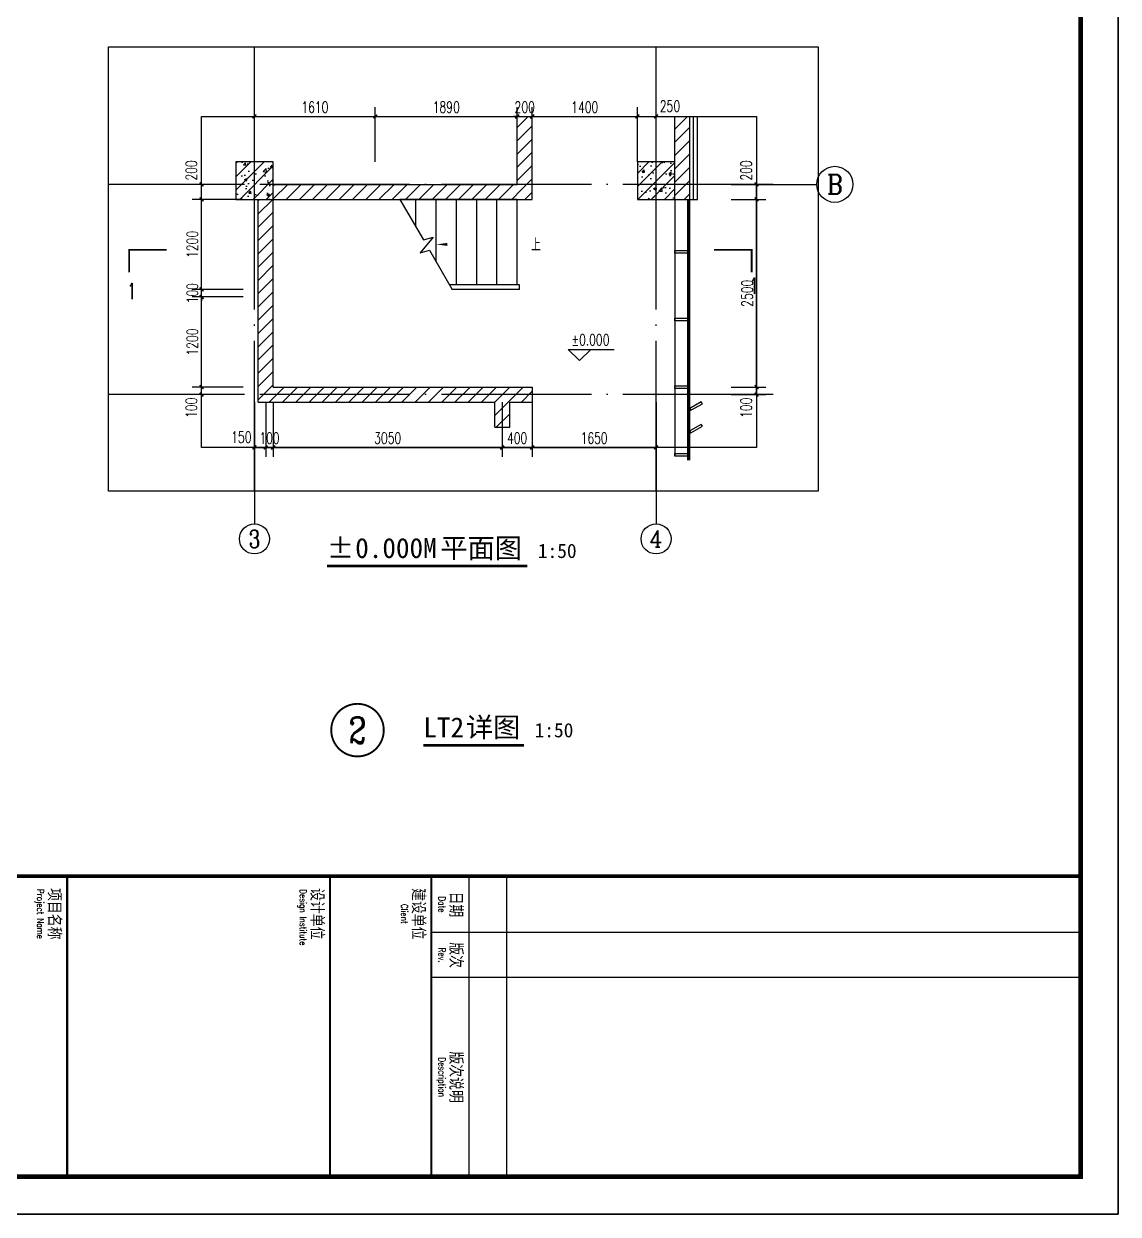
# Model space of a CAD drawing. Header units: millimetres. Extents: x -13830 to 215738, y -24143 to 193994.
# Drawn here: x 95769 to 110348, y 22907 to 38759 of the extents above; entities that cross this region are included whole.
import ezdxf
from ezdxf.enums import TextEntityAlignment as Align

# ---------------------------------------------------------------- set-up
doc = ezdxf.new("R2010")
doc.units = ezdxf.units.MM
doc.header["$LTSCALE"] = 100
doc.linetypes.add('DOTE', pattern=[2.42, 2, -0.2, 0.02, -0.2])
doc.layers.get('0').update_dxf_attribs({"linetype": 'CONTINUOUS'})
doc.layers.get('DEFPOINTS').update_dxf_attribs({"linetype": 'CONTINUOUS'})
for name, color, linetype in [('AXIS', 3, 'CONTINUOUS'), ('AXIS_TEXT', 7, 'CONTINUOUS'), ('COLUMN', 9, 'CONTINUOUS'), ('DIM_ELEV', 3, 'CONTINUOUS'), ('DIM_IDEN', 3, 'CONTINUOUS'), ('DIM_SYMB', 3, 'CONTINUOUS'), ('DOTE', 8, 'CONTINUOUS'), ('MCST 2F$0$A-_WIND----_E-', 4, 'CONTINUOUS'), ('MCST ELevations 1S$0$A-_WIND----_E-', 4, 'CONTINUOUS'), ('PUB_DIM', 3, 'CONTINUOUS'), ('PUB_HATCH', 8, 'CONTINUOUS'), ('PUB_TEXT', 7, 'CONTINUOUS'), ('RAIL', 163, 'CONTINUOUS'), ('STAIR', 4, 'CONTINUOUS'), ('TK HAHA', 1, 'CONTINUOUS'), ('WALL', 2, 'CONTINUOUS'), ('图框', 7, 'CONTINUOUS')]:
    doc.layers.add(name, color=color, linetype=linetype)
doc.styles.add('_TCH_AXIS', font='COMPLEX', dxfattribs={"bigfont": 'GBCBIG'})
doc.styles.add('_TCH_DIM', font='SIMPLEX', dxfattribs={"bigfont": 'GBCBIG'})
doc.styles.add('_TCH_DIM_T3', font='SIMPLEX', dxfattribs={"width": 0.705882, "bigfont": 'GBCBIG'})
doc.styles.add('_TCH_LABEL', font='COMPLEX', dxfattribs={"bigfont": 'GBCBIG'})
doc.styles.add('COMPLEX', font='COMPLEX')
doc.styles.add('TKZ2_tjkts.shx', font='tjromant.shx', dxfattribs={"bigfont": 'tjkts.shx'})
doc.styles.add('黑体', font='')
doc.styles.get('黑体').set_extended_font_data('SimSun')
doc.dimstyles.new('_TCH_ARCH&&50', dxfattribs={"dimtxt": 148.75, "dimasz": 50, "dimexe": 125, "dimexo": 150, "dimgap": 50, "dimtad": 1, "dimdec": 0, "dimzin": 0, "dimdsep": 46, "dimtxsty": '_TCH_DIM_T3', "dimblk": 'ARCHTICK', "dimcen": 0.09, "dimclrt": 7, "dimazin": 2, "dimtfac": 1, "dimtdec": 0, "dimtix": 1, "dimtmove": 2, "dimatfit": 3, "dimfxl": 1, "dimtolj": 1, "dimtzin": 0, "dimarcsym": 0})
pattern_1 = [(45, (0, 89.76), (-88.38838, 88.38838), [])]
pattern_2 = [(45, (0, 0), (-88.38835, 88.38835), []), (50, (0, 0), (358.6301, -31.3761), [37.5, -412.5]), (355, (0, 0), (-69.3757, 376.0961), [30, -330]), (100.4514, (29.9, -2.6), (289.2547, 344.7198), [31.8701, -350.571]), (46.1842, (0, 100), (533.6205, -82.7595), [56.25, -618.75]), (96.6356, (44.47, 93.1), (467.3314, 487.059), [47.8051, -525.8565]), (351.1842, (0, 100), (467.331, 487.0593), [45, -495]), (21, (50, 75), (298.4535, -201.30945), [37.5, -412.5]), (326, (50, 75), (121.6577, 362.575), [30, -330]), (71.4514, (74.87, 58.22), (420.1113, 161.2652), [31.8701, -350.571]), (37.5, (0, 0), (6.07993, 166.44693), [0, -326, 0, -335, 0, -331.25]), (7.5, (0, 0), (131.53477, 197.20586), [0, -191, 0, -318.5, 0, -126.25]), (327.5, (-111.5, 0), (266.91122, -11.27744), [0, -125, 0, -390, 0, -517.5]), (317.5, (-161.5, 0), (291.5931, 50.0525), [0, -162.5, 0, -259, 0, -367.5])]

# ---------------------------------------------------------------- blocks, each defined once
blk = doc.blocks.new('TJAD_TK_A1')
for p, q in [((1266.38, 940.45), (1266.38, 767.45)), ((1278.38, 940.45), (1278.38, 767.45)), ((1251.38, 777.45), (1263.38, 777.45)), ((1251.38, 777.45), (1331.38, 777.45)), ((1251.38, 767.45), (1331.38, 767.45))]:
    blk.add_line(p, q)
for points, const_width in [([(1251.38, 940.45), (1251.38, 366.45)], 1), ([(1251.38, 767.45), (1331.38, 767.45)], 0.6)]:
    blk.add_lwpolyline(points, dxfattribs=dict(const_width=const_width))
at = {"layer": '图框'}
for p, q in [((1341.38, 950.45), (500.38, 950.45)), ((1341.38, 356.45), (1341.38, 950.45)), ((1251.38, 787.45), (1331.38, 787.45))]:
    blk.add_line(p, q, dxfattribs=at)
at = {"layer": '图框', "const_width": 1.2}
blk.add_lwpolyline([(1331.38, 940.45), (525.38, 940.45), (525.38, 366.45), (1331.38, 366.45)], close=True, dxfattribs=at)
at = {"layer": '图框', "const_width": 0.6}
for points in [[(1251.38, 740.45), (1331.38, 740.45)], [(1251.38, 670.45), (1331.38, 670.45)]]:
    blk.add_lwpolyline(points, dxfattribs=at)
at = {"style": 'TKZ2_tjkts.shx'}
for s, p in [('日期', (1258.88, 774)), ('版次', (1272.38, 774)), ('版次说明', (1304.88, 774)), ('建设单位', (1261.38, 764)), ('设计单位', (1261.38, 737)), ('项目名称', (1261.38, 667))]:
    blk.add_text(s, height=3.6, dxfattribs=at).set_placement(p, align=Align.MIDDLE_CENTER)
at = {"style": 'TKZ2_tjkts.shx', "width": 0.8}
for s, p in [('Date', (1258.88, 770.3)), ('Rev.', (1272.38, 770.3)), ('Description', (1304.88, 770.3)), ('Client', (1261.38, 760.3)), ('Design Institute', (1262.31, 733.3)), ('Project Name', (1261.38, 663.3))]:
    blk.add_text(s, height=1.8, dxfattribs=at).set_placement(p, align=Align.MIDDLE_CENTER)
blk = doc.blocks.new('180703-expo')
at = {"layer": '图框'}
blk.add_blockref('TJAD_TK_A1', (-500.38, -356.45), dxfattribs=at)
blk = doc.blocks.new('_AXISO')
blk.add_circle((0, 0), 0.5)
at = {"layer": 'AXIS_TEXT', "style": 'COMPLEX', "width": 1.041667}
blk.add_attdef('A', text='', height=0.56, dxfattribs=at).set_placement((-0.25, -0.28), (0.25, -0.28), align=Align.FIT)
blk = doc.blocks.new('MCST 2F$0$ELDERLY CARE MULLION')
at = {"layer": 'MCST 2F$0$A-_WIND----_E-'}
blk.add_lwpolyline([(155290, -76416), (155378, -76568), (155408, -76550), (155321, -76399)], close=True, dxfattribs=at)
blk = doc.blocks.new('A$C327C6D0A')
at = {"layer": 'MCST 2F$0$A-_WIND----_E-', "color": 8}
for points in [[(425, -3675), (425, -200)], [(450, -3675), (450, -200)]]:
    blk.add_lwpolyline(points, dxfattribs=at)
at = {"layer": 'MCST 2F$0$A-_WIND----_E-'}
blk.add_lwpolyline([(437, -3675), (437, -200)], dxfattribs=at)
for points in [[(617, -2921), (602, -2896), (450, -2983), (465, -3009)], [(617, -3221), (602, -3196), (450, -3283), (465, -3309)]]:
    blk.add_lwpolyline(points, close=True, dxfattribs=at)
at = {"xscale": -1, "rotation": 299.9999999999999}
for p in [(144249, -97195), (144249, -98095), (144249, -98995), (144249, -99895)]:
    blk.add_blockref('MCST 2F$0$ELDERLY CARE MULLION', p, dxfattribs=at)
blk = doc.blocks.new('_ArchTick')
at = {"color": 0, "linetype": 'ByBlock', "const_width": 0.4}
blk.add_lwpolyline([(-0.5, -0.5), (0.5, 0.5)], dxfattribs=at)
blk = doc.blocks.new('*D569')
at = {"layer": 'DEFPOINTS', "color": 0, "transparency": 16777216}
for p in [(98138, 33921), (98842, 33921), (98842, 33821)]:
    blk.add_point(p, dxfattribs=at)
at = {"layer": 'PUB_DIM', "color": 0, "lineweight": -2, "transparency": 16777216}
for p, q in [((98692, 33921), (98013, 33921)), ((98692, 33821), (98013, 33821)), ((98138, 33821), (98138, 33921))]:
    blk.add_line(p, q, dxfattribs=at)
at = {"layer": 'PUB_DIM', "color": 0, "lineweight": -2, "transparency": 16777216, "xscale": 50, "yscale": 50, "zscale": 50}
for p, rotation in [((98138, 33921), 90), ((98138, 33821), 270)]:
    blk.add_blockref('_ArchTick', p, dxfattribs=dict(at, rotation=rotation))
at = {"layer": 'PUB_DIM', "color": 7, "transparency": 16777216, "insert": (98001, 33646), "char_height": 148.8, "attachment_point": 5, "rotation": 90, "style": '_TCH_DIM_T3'}
blk.add_mtext('\\A1;100', dxfattribs=at)
blk = doc.blocks.new('*D570')
at = {"layer": 'DEFPOINTS', "color": 0, "transparency": 16777216}
for p in [(98138, 35121), (98842, 35121), (98842, 33921)]:
    blk.add_point(p, dxfattribs=at)
at = {"layer": 'PUB_DIM', "color": 0, "lineweight": -2, "transparency": 16777216}
for p, q in [((98692, 35121), (98013, 35121)), ((98138, 33921), (98138, 35121)), ((98692, 33921), (98013, 33921))]:
    blk.add_line(p, q, dxfattribs=at)
at = {"layer": 'PUB_DIM', "color": 0, "lineweight": -2, "transparency": 16777216, "xscale": 50, "yscale": 50, "zscale": 50}
for p, rotation in [((98138, 35121), 90), ((98138, 33921), 270)]:
    blk.add_blockref('_ArchTick', p, dxfattribs=dict(at, rotation=rotation))
at = {"layer": 'PUB_DIM', "color": 7, "transparency": 16777216, "insert": (98014, 34521), "char_height": 148.8, "attachment_point": 5, "rotation": 90, "style": '_TCH_DIM_T3'}
blk.add_mtext('\\A1;1200', dxfattribs=at)
blk = doc.blocks.new('*D571')
at = {"layer": 'DEFPOINTS', "color": 0, "transparency": 16777216}
for p in [(98138, 35221), (98842, 35221), (98842, 35121)]:
    blk.add_point(p, dxfattribs=at)
at = {"layer": 'PUB_DIM', "color": 0, "lineweight": -2, "transparency": 16777216}
for p, q in [((98692, 35221), (98013, 35221)), ((98138, 35221), (98138, 35271)), ((98138, 35121), (98138, 35221)), ((98692, 35121), (98013, 35121)), ((98138, 35121), (98138, 35071))]:
    blk.add_line(p, q, dxfattribs=at)
at = {"layer": 'PUB_DIM', "color": 0, "lineweight": -2, "transparency": 16777216, "xscale": 50, "yscale": 50, "zscale": 50}
for p, rotation in [((98138, 35221), 270), ((98138, 35121), 90)]:
    blk.add_blockref('_ArchTick', p, dxfattribs=dict(at, rotation=rotation))
at = {"layer": 'PUB_DIM', "color": 7, "transparency": 16777216, "insert": (98014, 35171), "char_height": 148.8, "attachment_point": 5, "rotation": 90, "style": '_TCH_DIM_T3'}
blk.add_mtext('\\A1;100', dxfattribs=at)
blk = doc.blocks.new('*D572')
at = {"layer": 'DEFPOINTS', "color": 0, "transparency": 16777216}
for p in [(98138, 36421), (98842, 36421), (98842, 35221)]:
    blk.add_point(p, dxfattribs=at)
at = {"layer": 'PUB_DIM', "color": 0, "lineweight": -2, "transparency": 16777216}
for p, q in [((98692, 36421), (98013, 36421)), ((98138, 35221), (98138, 36421)), ((98692, 35221), (98013, 35221))]:
    blk.add_line(p, q, dxfattribs=at)
at = {"layer": 'PUB_DIM', "color": 0, "lineweight": -2, "transparency": 16777216, "xscale": 50, "yscale": 50, "zscale": 50}
for p, rotation in [((98138, 36421), 90), ((98138, 35221), 270)]:
    blk.add_blockref('_ArchTick', p, dxfattribs=dict(at, rotation=rotation))
at = {"layer": 'PUB_DIM', "color": 7, "transparency": 16777216, "insert": (98014, 35821), "char_height": 148.8, "attachment_point": 5, "rotation": 90, "style": '_TCH_DIM_T3'}
blk.add_mtext('\\A1;1200', dxfattribs=at)
blk = doc.blocks.new('*D573')
at = {"layer": 'DEFPOINTS', "color": 0, "transparency": 16777216}
for p in [(98138, 36621), (98842, 36621), (98842, 36421)]:
    blk.add_point(p, dxfattribs=at)
at = {"layer": 'PUB_DIM', "color": 0, "lineweight": -2, "transparency": 16777216}
for p, q in [((98692, 36621), (98013, 36621)), ((98138, 36421), (98138, 36621)), ((98692, 36421), (98013, 36421))]:
    blk.add_line(p, q, dxfattribs=at)
at = {"layer": 'PUB_DIM', "color": 0, "lineweight": -2, "transparency": 16777216, "xscale": 50, "yscale": 50, "zscale": 50}
for p, rotation in [((98138, 36621), 90), ((98138, 36421), 270)]:
    blk.add_blockref('_ArchTick', p, dxfattribs=dict(at, rotation=rotation))
at = {"layer": 'PUB_DIM', "color": 7, "transparency": 16777216, "insert": (98001, 36806), "char_height": 148.8, "attachment_point": 5, "rotation": 90, "style": '_TCH_DIM_T3'}
blk.add_mtext('\\A1;200', dxfattribs=at)
blk = doc.blocks.new('*D574')
at = {"layer": 'DEFPOINTS', "color": 0, "transparency": 16777216}
for p in [(105042, 33921), (105042, 33821), (105530, 33921)]:
    blk.add_point(p, dxfattribs=at)
at = {"layer": 'PUB_DIM', "color": 0, "lineweight": -2, "transparency": 16777216}
for p, q in [((105192, 33921), (105655, 33921)), ((105192, 33821), (105655, 33821)), ((105530, 33821), (105530, 33921))]:
    blk.add_line(p, q, dxfattribs=at)
at = {"layer": 'PUB_DIM', "color": 0, "lineweight": -2, "transparency": 16777216, "xscale": 50, "yscale": 50, "zscale": 50}
for p, rotation in [((105530, 33921), 90), ((105530, 33821), 270)]:
    blk.add_blockref('_ArchTick', p, dxfattribs=dict(at, rotation=rotation))
at = {"layer": 'PUB_DIM', "color": 7, "transparency": 16777216, "insert": (105392, 33646), "char_height": 148.8, "attachment_point": 5, "rotation": 90, "style": '_TCH_DIM_T3'}
blk.add_mtext('\\A1;100', dxfattribs=at)
blk = doc.blocks.new('*D575')
at = {"layer": 'DEFPOINTS', "color": 0, "transparency": 16777216}
for p in [(105042, 36421), (105530, 36421), (105042, 33921)]:
    blk.add_point(p, dxfattribs=at)
at = {"layer": 'PUB_DIM', "color": 0, "lineweight": -2, "transparency": 16777216}
for p, q in [((105192, 36421), (105655, 36421)), ((105530, 33921), (105530, 36421)), ((105192, 33921), (105655, 33921))]:
    blk.add_line(p, q, dxfattribs=at)
at = {"layer": 'PUB_DIM', "color": 0, "lineweight": -2, "transparency": 16777216, "xscale": 50, "yscale": 50, "zscale": 50}
for p, rotation in [((105530, 36421), 90), ((105530, 33921), 270)]:
    blk.add_blockref('_ArchTick', p, dxfattribs=dict(at, rotation=rotation))
at = {"layer": 'PUB_DIM', "color": 7, "transparency": 16777216, "insert": (105405, 35171), "char_height": 148.8, "attachment_point": 5, "rotation": 90, "style": '_TCH_DIM_T3'}
blk.add_mtext('\\A1;2500', dxfattribs=at)
blk = doc.blocks.new('*D576')
at = {"layer": 'DEFPOINTS', "color": 0, "transparency": 16777216}
for p in [(105042, 36621), (105530, 36621), (105042, 36421)]:
    blk.add_point(p, dxfattribs=at)
at = {"layer": 'PUB_DIM', "color": 0, "lineweight": -2, "transparency": 16777216}
for p, q in [((105192, 36621), (105655, 36621)), ((105530, 36421), (105530, 36621)), ((105192, 36421), (105655, 36421))]:
    blk.add_line(p, q, dxfattribs=at)
at = {"layer": 'PUB_DIM', "color": 0, "lineweight": -2, "transparency": 16777216, "xscale": 50, "yscale": 50, "zscale": 50}
for p, rotation in [((105530, 36621), 90), ((105530, 36421), 270)]:
    blk.add_blockref('_ArchTick', p, dxfattribs=dict(at, rotation=rotation))
at = {"layer": 'PUB_DIM', "color": 7, "transparency": 16777216, "insert": (105392, 36806), "char_height": 148.8, "attachment_point": 5, "rotation": 90, "style": '_TCH_DIM_T3'}
blk.add_mtext('\\A1;200', dxfattribs=at)
blk = doc.blocks.new('*D577')
at = {"layer": 'DEFPOINTS', "color": 0, "transparency": 16777216}
for p in [(102542, 33871), (104192, 33871), (104192, 33117)]:
    blk.add_point(p, dxfattribs=at)
at = {"layer": 'PUB_DIM', "color": 0, "lineweight": -2, "transparency": 16777216}
for p, q in [((102542, 33721), (102542, 32992)), ((104192, 33721), (104192, 32992)), ((102542, 33117), (104192, 33117))]:
    blk.add_line(p, q, dxfattribs=at)
at = {"layer": 'PUB_DIM', "color": 0, "lineweight": -2, "transparency": 16777216, "xscale": 50, "yscale": 50, "zscale": 50, "rotation": 180}
blk.add_blockref('_ArchTick', (102542, 33117), dxfattribs=at)
at = {"layer": 'PUB_DIM', "color": 0, "lineweight": -2, "transparency": 16777216, "xscale": 50, "yscale": 50, "zscale": 50}
blk.add_blockref('_ArchTick', (104192, 33117), dxfattribs=at)
at = {"layer": 'PUB_DIM', "color": 7, "transparency": 16777216, "insert": (103367, 33242), "char_height": 148.8, "attachment_point": 5, "style": '_TCH_DIM_T3'}
blk.add_mtext('\\A1;1650', dxfattribs=at)
blk = doc.blocks.new('*D578')
at = {"layer": 'DEFPOINTS', "color": 0, "transparency": 16777216}
for p in [(102142, 33871), (102542, 33871), (102542, 33117)]:
    blk.add_point(p, dxfattribs=at)
at = {"layer": 'PUB_DIM', "color": 0, "lineweight": -2, "transparency": 16777216}
for p, q in [((102142, 33721), (102142, 32992)), ((102542, 33721), (102542, 32992)), ((102142, 33117), (102542, 33117))]:
    blk.add_line(p, q, dxfattribs=at)
at = {"layer": 'PUB_DIM', "color": 0, "lineweight": -2, "transparency": 16777216, "xscale": 50, "yscale": 50, "zscale": 50, "rotation": 180}
blk.add_blockref('_ArchTick', (102142, 33117), dxfattribs=at)
at = {"layer": 'PUB_DIM', "color": 0, "lineweight": -2, "transparency": 16777216, "xscale": 50, "yscale": 50, "zscale": 50}
blk.add_blockref('_ArchTick', (102542, 33117), dxfattribs=at)
at = {"layer": 'PUB_DIM', "color": 7, "transparency": 16777216, "insert": (102342, 33242), "char_height": 148.8, "attachment_point": 5, "style": '_TCH_DIM_T3'}
blk.add_mtext('\\A1;400', dxfattribs=at)
blk = doc.blocks.new('*D579')
at = {"layer": 'DEFPOINTS', "color": 0, "transparency": 16777216}
for p in [(99092, 33871), (102142, 33871), (102142, 33117)]:
    blk.add_point(p, dxfattribs=at)
at = {"layer": 'PUB_DIM', "color": 0, "lineweight": -2, "transparency": 16777216}
for p, q in [((99092, 33721), (99092, 32992)), ((102142, 33721), (102142, 32992)), ((99092, 33117), (102142, 33117))]:
    blk.add_line(p, q, dxfattribs=at)
at = {"layer": 'PUB_DIM', "color": 0, "lineweight": -2, "transparency": 16777216, "xscale": 50, "yscale": 50, "zscale": 50, "rotation": 180}
blk.add_blockref('_ArchTick', (99092, 33117), dxfattribs=at)
at = {"layer": 'PUB_DIM', "color": 0, "lineweight": -2, "transparency": 16777216, "xscale": 50, "yscale": 50, "zscale": 50}
blk.add_blockref('_ArchTick', (102142, 33117), dxfattribs=at)
at = {"layer": 'PUB_DIM', "color": 7, "transparency": 16777216, "insert": (100617, 33242), "char_height": 148.8, "attachment_point": 5, "style": '_TCH_DIM_T3'}
blk.add_mtext('\\A1;3050', dxfattribs=at)
blk = doc.blocks.new('*D580')
at = {"layer": 'DEFPOINTS', "color": 0, "transparency": 16777216}
for p in [(98992, 33871), (99092, 33871), (99092, 33117)]:
    blk.add_point(p, dxfattribs=at)
at = {"layer": 'PUB_DIM', "color": 0, "lineweight": -2, "transparency": 16777216}
for p, q in [((98992, 33721), (98992, 32992)), ((99092, 33721), (99092, 32992)), ((98992, 33117), (98942, 33117)), ((98992, 33117), (99092, 33117)), ((99092, 33117), (99142, 33117))]:
    blk.add_line(p, q, dxfattribs=at)
at = {"layer": 'PUB_DIM', "color": 0, "lineweight": -2, "transparency": 16777216, "xscale": 50, "yscale": 50, "zscale": 50}
blk.add_blockref('_ArchTick', (98992, 33117), dxfattribs=at)
at = {"layer": 'PUB_DIM', "color": 0, "lineweight": -2, "transparency": 16777216, "xscale": 50, "yscale": 50, "zscale": 50, "rotation": 180}
blk.add_blockref('_ArchTick', (99092, 33117), dxfattribs=at)
at = {"layer": 'PUB_DIM', "color": 7, "transparency": 16777216, "insert": (99042, 33242), "char_height": 148.8, "attachment_point": 5, "style": '_TCH_DIM_T3'}
blk.add_mtext('\\A1;100', dxfattribs=at)
blk = doc.blocks.new('*D581')
at = {"layer": 'DEFPOINTS', "color": 0, "transparency": 16777216}
for p in [(98842, 33871), (98992, 33871), (98992, 33117)]:
    blk.add_point(p, dxfattribs=at)
at = {"layer": 'PUB_DIM', "color": 0, "lineweight": -2, "transparency": 16777216}
for p, q in [((98842, 33721), (98842, 32992)), ((98992, 33721), (98992, 32992)), ((98842, 33117), (98992, 33117))]:
    blk.add_line(p, q, dxfattribs=at)
at = {"layer": 'PUB_DIM', "color": 0, "lineweight": -2, "transparency": 16777216, "xscale": 50, "yscale": 50, "zscale": 50, "rotation": 180}
blk.add_blockref('_ArchTick', (98842, 33117), dxfattribs=at)
at = {"layer": 'PUB_DIM', "color": 0, "lineweight": -2, "transparency": 16777216, "xscale": 50, "yscale": 50, "zscale": 50}
blk.add_blockref('_ArchTick', (98992, 33117), dxfattribs=at)
at = {"layer": 'PUB_DIM', "color": 7, "transparency": 16777216, "insert": (98667, 33255), "char_height": 148.8, "attachment_point": 5, "style": '_TCH_DIM_T3'}
blk.add_mtext('\\A1;150', dxfattribs=at)
blk = doc.blocks.new('*D582')
at = {"layer": 'DEFPOINTS', "color": 0, "transparency": 16777216}
for p in [(100452, 37525), (98842, 36771), (100452, 36771)]:
    blk.add_point(p, dxfattribs=at)
at = {"layer": 'PUB_DIM', "color": 0, "lineweight": -2, "transparency": 16777216}
for p, q in [((98842, 36921), (98842, 37650)), ((100452, 36921), (100452, 37650)), ((98842, 37525), (100452, 37525))]:
    blk.add_line(p, q, dxfattribs=at)
at = {"layer": 'PUB_DIM', "color": 0, "lineweight": -2, "transparency": 16777216, "xscale": 50, "yscale": 50, "zscale": 50, "rotation": 180}
blk.add_blockref('_ArchTick', (98842, 37525), dxfattribs=at)
at = {"layer": 'PUB_DIM', "color": 0, "lineweight": -2, "transparency": 16777216, "xscale": 50, "yscale": 50, "zscale": 50}
blk.add_blockref('_ArchTick', (100452, 37525), dxfattribs=at)
at = {"layer": 'PUB_DIM', "color": 7, "transparency": 16777216, "insert": (99647, 37649), "char_height": 148.8, "attachment_point": 5, "style": '_TCH_DIM_T3'}
blk.add_mtext('\\A1;1610', dxfattribs=at)
blk = doc.blocks.new('*D583')
at = {"layer": 'DEFPOINTS', "color": 0, "transparency": 16777216}
for p in [(102342, 37525), (100452, 36771), (102342, 36771)]:
    blk.add_point(p, dxfattribs=at)
at = {"layer": 'PUB_DIM', "color": 0, "lineweight": -2, "transparency": 16777216}
for p, q in [((100452, 36921), (100452, 37650)), ((102342, 36921), (102342, 37650)), ((100452, 37525), (102342, 37525))]:
    blk.add_line(p, q, dxfattribs=at)
at = {"layer": 'PUB_DIM', "color": 0, "lineweight": -2, "transparency": 16777216, "xscale": 50, "yscale": 50, "zscale": 50, "rotation": 180}
blk.add_blockref('_ArchTick', (100452, 37525), dxfattribs=at)
at = {"layer": 'PUB_DIM', "color": 0, "lineweight": -2, "transparency": 16777216, "xscale": 50, "yscale": 50, "zscale": 50}
blk.add_blockref('_ArchTick', (102342, 37525), dxfattribs=at)
at = {"layer": 'PUB_DIM', "color": 7, "transparency": 16777216, "insert": (101397, 37649), "char_height": 148.8, "attachment_point": 5, "style": '_TCH_DIM_T3'}
blk.add_mtext('\\A1;1890', dxfattribs=at)
blk = doc.blocks.new('*D584')
at = {"layer": 'DEFPOINTS', "color": 0, "transparency": 16777216}
for p in [(102542, 37525), (102342, 36771), (102542, 36771)]:
    blk.add_point(p, dxfattribs=at)
at = {"layer": 'PUB_DIM', "color": 0, "lineweight": -2, "transparency": 16777216}
for p, q in [((102342, 36921), (102342, 37650)), ((102542, 36921), (102542, 37650)), ((102342, 37525), (102292, 37525)), ((102342, 37525), (102542, 37525)), ((102542, 37525), (102592, 37525))]:
    blk.add_line(p, q, dxfattribs=at)
at = {"layer": 'PUB_DIM', "color": 0, "lineweight": -2, "transparency": 16777216, "xscale": 50, "yscale": 50, "zscale": 50}
blk.add_blockref('_ArchTick', (102342, 37525), dxfattribs=at)
at = {"layer": 'PUB_DIM', "color": 0, "lineweight": -2, "transparency": 16777216, "xscale": 50, "yscale": 50, "zscale": 50, "rotation": 180}
blk.add_blockref('_ArchTick', (102542, 37525), dxfattribs=at)
at = {"layer": 'PUB_DIM', "color": 7, "transparency": 16777216, "insert": (102442, 37649), "char_height": 148.8, "attachment_point": 5, "style": '_TCH_DIM_T3'}
blk.add_mtext('\\A1;200', dxfattribs=at)
blk = doc.blocks.new('*D585')
at = {"layer": 'DEFPOINTS', "color": 0, "transparency": 16777216}
for p in [(103943, 37525), (102542, 36771), (103943, 36771)]:
    blk.add_point(p, dxfattribs=at)
at = {"layer": 'PUB_DIM', "color": 0, "lineweight": -2, "transparency": 16777216}
for p, q in [((102542, 36921), (102542, 37650)), ((103943, 36921), (103943, 37650)), ((102542, 37525), (103943, 37525))]:
    blk.add_line(p, q, dxfattribs=at)
at = {"layer": 'PUB_DIM', "color": 0, "lineweight": -2, "transparency": 16777216, "xscale": 50, "yscale": 50, "zscale": 50, "rotation": 180}
blk.add_blockref('_ArchTick', (102542, 37525), dxfattribs=at)
at = {"layer": 'PUB_DIM', "color": 0, "lineweight": -2, "transparency": 16777216, "xscale": 50, "yscale": 50, "zscale": 50}
blk.add_blockref('_ArchTick', (103943, 37525), dxfattribs=at)
at = {"layer": 'PUB_DIM', "color": 7, "transparency": 16777216, "insert": (103242, 37649), "char_height": 148.8, "attachment_point": 5, "style": '_TCH_DIM_T3'}
blk.add_mtext('\\A1;1400', dxfattribs=at)
blk = doc.blocks.new('*D586')
at = {"layer": 'DEFPOINTS', "color": 0, "transparency": 16777216}
for p in [(104192, 37525), (103943, 36771), (104192, 36771)]:
    blk.add_point(p, dxfattribs=at)
at = {"layer": 'PUB_DIM', "color": 0, "lineweight": -2, "transparency": 16777216}
for p, q in [((103943, 36921), (103943, 37650)), ((104192, 36921), (104192, 37650)), ((103943, 37525), (104192, 37525))]:
    blk.add_line(p, q, dxfattribs=at)
at = {"layer": 'PUB_DIM', "color": 0, "lineweight": -2, "transparency": 16777216, "xscale": 50, "yscale": 50, "zscale": 50, "rotation": 180}
blk.add_blockref('_ArchTick', (103943, 37525), dxfattribs=at)
at = {"layer": 'PUB_DIM', "color": 0, "lineweight": -2, "transparency": 16777216, "xscale": 50, "yscale": 50, "zscale": 50}
blk.add_blockref('_ArchTick', (104192, 37525), dxfattribs=at)
at = {"layer": 'PUB_DIM', "color": 7, "transparency": 16777216, "insert": (104377, 37662), "char_height": 148.8, "attachment_point": 5, "style": '_TCH_DIM_T3'}
blk.add_mtext('\\A1;250', dxfattribs=at)

msp = doc.modelspace()

# ---------------------------------------------------------------- hatches: boundary and pattern name
at = {"layer": 'PUB_HATCH'}
h = msp.add_hatch(dxfattribs=at)
h.set_pattern_fill('普通砖', color=256, scale=50, style=0)
h.set_pattern_definition(pattern_1)
h.paths.add_polyline_path([(102342.2, 36620.9), (102542.2, 36420.9), (102542.2, 37524.6), (102342.2, 37524.6)])
h = msp.add_hatch(dxfattribs=at)
h.set_pattern_fill('普通砖', color=256, scale=50, style=0)
h.set_pattern_definition(pattern_1)
h.paths.add_polyline_path([(104642.6, 36420.9), (104642.6, 37524.6), (104442.6, 37524.6), (104442.6, 36420.9)])
h = msp.add_hatch(dxfattribs=at)
h.set_pattern_fill('钢筋混凝土', color=256, scale=50, style=0)
h.set_pattern_definition(pattern_2)
h.paths.add_polyline_path([(98592.6, 36420.9), (99092.6, 36420.9), (99092.6, 36920.9), (98592.6, 36920.9)])
h = msp.add_hatch(dxfattribs=at)
h.set_pattern_fill('钢筋混凝土', color=256, scale=50, style=0)
h.set_pattern_definition(pattern_2)
h.paths.add_polyline_path([(103942.6, 36420.9), (104442.6, 36420.9), (104442.6, 36920.9), (103942.6, 36920.9)])
h = msp.add_hatch(dxfattribs=at)
h.set_pattern_fill('普通砖', color=256, scale=50, style=0)
h.set_pattern_definition(pattern_1)
h.paths.add_polyline_path([(99092.6, 36620.9), (99092.6, 36420.9), (102542.2, 36420.9), (102342.2, 36620.9)])
h = msp.add_hatch(dxfattribs=at)
h.set_pattern_fill('普通砖', color=256, scale=50, style=0)
h.set_pattern_definition(pattern_1)
h.paths.add_polyline_path([(99092.6, 36420.9), (98892.6, 36420.9), (98892.6, 33720.9), (99092.6, 33920.9)])
h = msp.add_hatch(dxfattribs=at)
h.set_pattern_fill('普通砖', color=256, scale=50, style=0)
h.set_pattern_definition(pattern_1)
h.paths.add_polyline_path([(99092.6, 33920.9), (98892.6, 33720.9), (102042.2, 33720.9), (102142.2, 33787.6), (102142.2, 33920.9)])
h = msp.add_hatch(dxfattribs=at)
h.set_pattern_fill('普通砖', color=256, scale=50, style=0)
h.set_pattern_definition(pattern_1)
h.paths.add_polyline_path([(102242.2, 33386.7), (102242.2, 33720.9), (102142.2, 33787.6), (102042.2, 33720.9), (102042.2, 33386.7)])
h = msp.add_hatch(dxfattribs=at)
h.set_pattern_fill('普通砖', color=256, scale=50, style=0)
h.set_pattern_definition(pattern_1)
h.paths.add_polyline_path([(102142.2, 33787.6), (102242.2, 33720.9), (102542.2, 33720.9), (102542.2, 33920.9), (102142.2, 33920.9)])

# ---------------------------------------------------------------- linework, layer by layer
at = {"layer": 'AXIS'}
for p, q in [((105388.3, 36620.9), (106334.2, 36620.9)), ((98842.2, 33098.9), (98842.2, 32098.9)), ((104192.2, 33098.9), (104192.2, 32098.9))]:
    msp.add_line(p, q, dxfattribs=at)
at = {"layer": 'COLUMN'}
for p, q in [((99092.6, 36920.9), (98592.6, 36920.9)), ((98592.6, 36920.9), (98592.6, 36420.9)), ((99092.6, 36420.9), (99092.6, 36920.9)), ((104442.6, 36920.9), (103942.6, 36920.9)), ((103942.6, 36920.9), (103942.6, 36420.9)), ((104442.6, 36420.9), (104442.6, 36920.9)), ((98592.6, 36420.9), (99092.6, 36420.9)), ((103942.6, 36420.9), (104442.6, 36420.9))]:
    msp.add_line(p, q, dxfattribs=at)
at = {"layer": 'DEFPOINTS', "color": 8}
for points in [[(96898.3, 38450.6), (106351.5, 38450.6), (106351.5, 32535.8), (96898.3, 32535.8)], [(98138.5, 37524.6), (105529.5, 37524.6), (105529.5, 33117.2), (98138.5, 33117.2)]]:
    msp.add_lwpolyline(points, close=True, dxfattribs=at)
at = {"layer": 'DIM_ELEV'}
for p, q in [((103171.7, 34273), (103021.7, 34423)), ((103021.7, 34423), (103631.7, 34423)), ((103171.7, 34273), (103321.7, 34423))]:
    msp.add_line(p, q, dxfattribs=at)
at = {"layer": 'DIM_IDEN', "const_width": 25}
msp.add_lwpolyline([(100564.7, 29352.9, 1), (99864.7, 29352.9, 1)], format="xyb", close=True, dxfattribs=at)
at = {"layer": 'DIM_SYMB'}
msp.add_lwpolyline([(102477.2, 35820.9, 0, 0, 0), (101262.2, 35820.9, 0, 40, 0), (101412.2, 35820.9, 0, 0, 0)], format="xyseb", dxfattribs=at)
for points, const_width in [([(97173.8, 35448.1), (97173.8, 35748.1), (97673.8, 35748.1)], 25), ([(104965, 35748.1), (105465, 35748.1), (105465, 35448.1)], 25), ([(99806.3, 31539.6), (102477, 31539.6)], 35), ([(101092.3, 29152), (102433.8, 29152)], 35)]:
    msp.add_lwpolyline(points, dxfattribs=dict(at, const_width=const_width))
at = {"layer": 'DOTE', "linetype": 'DOTE', "ltscale": 10}
for p, q in [((98842.2, 32535.8), (98842.2, 38450.6)), ((104192.2, 32535.8), (104192.2, 38450.6)), ((105751.5, 36620.9), (96898.3, 36620.9)), ((105751.5, 33820.9), (96898.3, 33820.9))]:
    msp.add_line(p, q, dxfattribs=at)
at = {"layer": 'MCST ELevations 1S$0$A-_WIND----_E-', "color": 6}
msp.add_line((104692.6, 36420.9), (104692.6, 37524.6), dxfattribs=at)
at = {"layer": 'MCST ELevations 1S$0$A-_WIND----_E-', "color": 42}
msp.add_lwpolyline([(104642.6, 36420.9), (104742.6, 36420.9), (104742.6, 37524.6)], dxfattribs=at)
at = {"layer": 'RAIL'}
msp.add_line((104442.6, 36420.9), (104442.6, 33002.9), dxfattribs=at)
at = {"layer": 'STAIR'}
for p, q in [((102342.2, 36420.9), (100780.8, 36420.9)), ((100780.8, 36420.9), (101092.2, 35881.4)), ((100992.2, 36054.7), (100992.2, 36420.9)), ((101262.2, 35587.1), (101262.2, 36420.9)), ((101532.2, 35280.9), (101532.2, 36420.9)), ((101802.2, 35280.9), (101802.2, 36420.9)), ((102072.2, 35280.9), (102072.2, 36420.9)), ((102342.2, 35280.9), (102342.2, 36420.9)), ((101222.6, 35916.4), (101049.7, 35710.3)), ((101092.2, 35881.4), (101222.6, 35916.4)), ((101049.7, 35710.3), (101172.1, 35743.1)), ((101172.1, 35743.1), (101473.6, 35220.9)), ((102372.2, 35280.9), (101438.9, 35280.9)), ((102342.2, 35220.9), (101473.6, 35220.9)), ((102372.2, 35220.9), (101473.6, 35220.9)), ((102372.2, 35220.9), (102372.2, 35280.9))]:
    msp.add_line(p, q, dxfattribs=at)
at = {"layer": 'TK HAHA', "color": 1}
msp.add_lwpolyline([(80648.2, 64957.2), (110348.2, 64957.2), (110348.2, 22907.2), (80648.2, 22907.2)], close=True, dxfattribs=at)
at = {"layer": 'WALL'}
for p, q in [((102342.2, 36620.9), (102342.2, 37524.6)), ((102342.2, 37524.6), (102542.2, 37524.6)), ((102542.2, 36420.9), (102542.2, 37524.6)), ((104442.6, 36420.9), (104442.6, 37524.6)), ((104442.6, 37524.6), (104642.6, 37524.6)), ((104642.6, 36420.9), (104642.6, 37524.6)), ((99092.6, 36620.9), (102342.2, 36620.9)), ((98892.6, 33720.9), (98892.6, 36420.9)), ((99092.6, 33920.9), (99092.6, 36420.9)), ((99092.6, 36420.9), (102542.2, 36420.9)), ((104442.6, 36420.9), (104642.6, 36420.9)), ((99092.6, 33920.9), (102142.2, 33920.9)), ((102142.2, 33920.9), (102542.2, 33920.9)), ((102542.2, 33920.9), (102542.2, 33720.9)), ((98892.6, 33720.9), (102042.2, 33720.9)), ((102042.2, 33386.7), (102042.2, 33720.9)), ((102242.2, 33720.9), (102542.2, 33720.9)), ((102242.2, 33386.7), (102242.2, 33720.9)), ((102042.2, 33386.7), (102242.2, 33386.7))]:
    msp.add_line(p, q, dxfattribs=at)

# ---------------------------------------------------------------- block references
at = {"xscale": 50, "yscale": 50, "zscale": 50, "rotation": 270}
msp.add_blockref('180703-expo', (80648.2, 64957.2), dxfattribs=at)
msp.add_blockref('A$C327C6D0A', (104192.2, 36620.9))
at = {"layer": 'AXIS'}
ref = msp.add_blockref('_AXISO', (106574.2, 36620.9), dxfattribs=dict(at, xscale=480, yscale=480, zscale=480))
ref.add_attrib('A', 'B', dxfattribs={"layer": 'AXIS_TEXT', "height": 261.2, "style": '_TCH_AXIS'}).set_placement((106468.5, 36490.3), (106679.9, 36490.3), align=Align.FIT)
ref = msp.add_blockref('_AXISO', (98842.2, 31898.9), dxfattribs=dict(at, xscale=400, yscale=400, zscale=400))
ref.add_attrib('A', '3', dxfattribs={"layer": 'AXIS_TEXT', "height": 233, "style": '_TCH_AXIS'}).set_placement((98764.5, 31782.5), (98919.8, 31782.5), align=Align.FIT)
ref = msp.add_blockref('_AXISO', (104192.2, 31898.9), dxfattribs=dict(at, xscale=400, yscale=400, zscale=400))
ref.add_attrib('A', '4', dxfattribs={"layer": 'AXIS_TEXT', "height": 222.7, "style": '_TCH_AXIS'}).set_placement((104107.3, 31787.6), (104277, 31787.6), align=Align.FIT)

# ---------------------------------------------------------------- texts
at = {"layer": 'PUB_TEXT'}
for s, height, style, p in [('上', 168.8, '_TCH_DIM', (102529.7, 35733.4)), ('±', 265.8, '黑体', (99806.3, 31645.1)), ('0.000M', 265.82, '黑体', (100184.4, 31645.1)), ('平面图', 265.82, '黑体', (101318.6, 31645.1)), ('1:50', 189.87, '黑体', (102617, 31645.1)), ('LT2', 265.82, '黑体', (101092.3, 29257.4)), ('详图', 265.82, '黑体', (101659.4, 29257.4)), ('1:50', 189.87, '黑体', (102573.8, 29257.4))]:
    msp.add_text(s, height=height, dxfattribs=dict(at, style=style)).set_placement(p)
at = {"layer": 'PUB_TEXT', "width": 0.705882}
for s, height, style, p in [('1', 212.5, '_TCH_LABEL', (105432.8, 35161.8)), ('1', 212.5, '_TCH_LABEL', (97141.6, 35091.9)), ('%%P0.000', 148.75, '_TCH_DIM', (103066.7, 34475.5))]:
    msp.add_text(s, height=height, dxfattribs=dict(at, style=style)).set_placement(p)
at = {"layer": 'PUB_TEXT', "style": '_TCH_LABEL'}
msp.add_text('2', height=349.5, dxfattribs=at).set_placement((100098.2, 29178.2), (100331.2, 29178.2), align=Align.FIT)

# ---------------------------------------------------------------- dimensions: what is measured, and where the dimension line sits
at = {"layer": 'PUB_DIM'}
for p1, p2, distance, picture, middle in [((98842.2, 36770.9), (100452.2, 36770.9), 753.7, '*D582', (99647.2, 37649)), ((100452.2, 36770.9), (102342.2, 36770.9), 753.7, '*D583', (101397.2, 37649)), ((102342.2, 36770.9), (102542.2, 36770.9), 753.7, '*D584', (102442.2, 37649)), ((102542.2, 36770.9), (103942.6, 36770.9), 753.7, '*D585', (103242.4, 37649)), ((98842.2, 35220.9), (98842.2, 36420.9), 703.7, '*D572', (98014.1, 35820.9)), ((105042.2, 33920.9), (105042.2, 36420.9), -487.4, '*D575', (105405.1, 35170.9)), ((98842.2, 35120.9), (98842.2, 35220.9), 703.7, '*D571', (98014.1, 35170.9)), ((98842.2, 33920.9), (98842.2, 35120.9), 703.7, '*D570', (98014.1, 34520.9)), ((98992.2, 33870.9), (99092.2, 33870.9), -753.7, '*D580', (99042.2, 33241.6)), ((99092.2, 33870.9), (102142.2, 33870.9), -753.7, '*D579', (100617.2, 33241.6)), ((102142.2, 33870.9), (102542.2, 33870.9), -753.7, '*D578', (102342.2, 33241.6)), ((102542.2, 33870.9), (104192.2, 33870.9), -753.7, '*D577', (103367.2, 33241.6))]:
    dim = msp.add_aligned_dim(p1=p1, p2=p2, distance=distance, dimstyle='_TCH_ARCH&&50', dxfattribs=at)
    dim.commit()
    dim.dimension.update_dxf_attribs({"geometry": picture, "text_midpoint": middle})
for base, p1, p2, angle, picture, middle in [((104192.2, 37524.6), (103942.6, 36770.9), (104192.2, 36770.9), 0, '*D586', (104377.2, 37662.1)), ((98138.5, 36620.9), (98842.2, 36420.9), (98842.2, 36620.9), 90, '*D573', (98001, 36805.9)), ((105529.5, 36620.9), (105042.2, 36420.9), (105042.2, 36620.9), 90, '*D576', (105392, 36805.9)), ((98138.5, 33920.9), (98842.2, 33820.9), (98842.2, 33920.9), 90, '*D569', (98001, 33645.9)), ((105529.5, 33920.9), (105042.2, 33820.9), (105042.2, 33920.9), 90, '*D574', (105392, 33645.9)), ((98992.2, 33117.2), (98842.2, 33870.9), (98992.2, 33870.9), 0, '*D581', (98667.2, 33254.7))]:
    dim = msp.add_linear_dim(base=base, p1=p1, p2=p2, angle=angle, dimstyle='_TCH_ARCH&&50', dxfattribs=at)
    dim.commit()
    dim.dimension.update_dxf_attribs({"geometry": picture, "text_midpoint": middle, "dimtype": 129})

doc.saveas('drawing.dxf')
